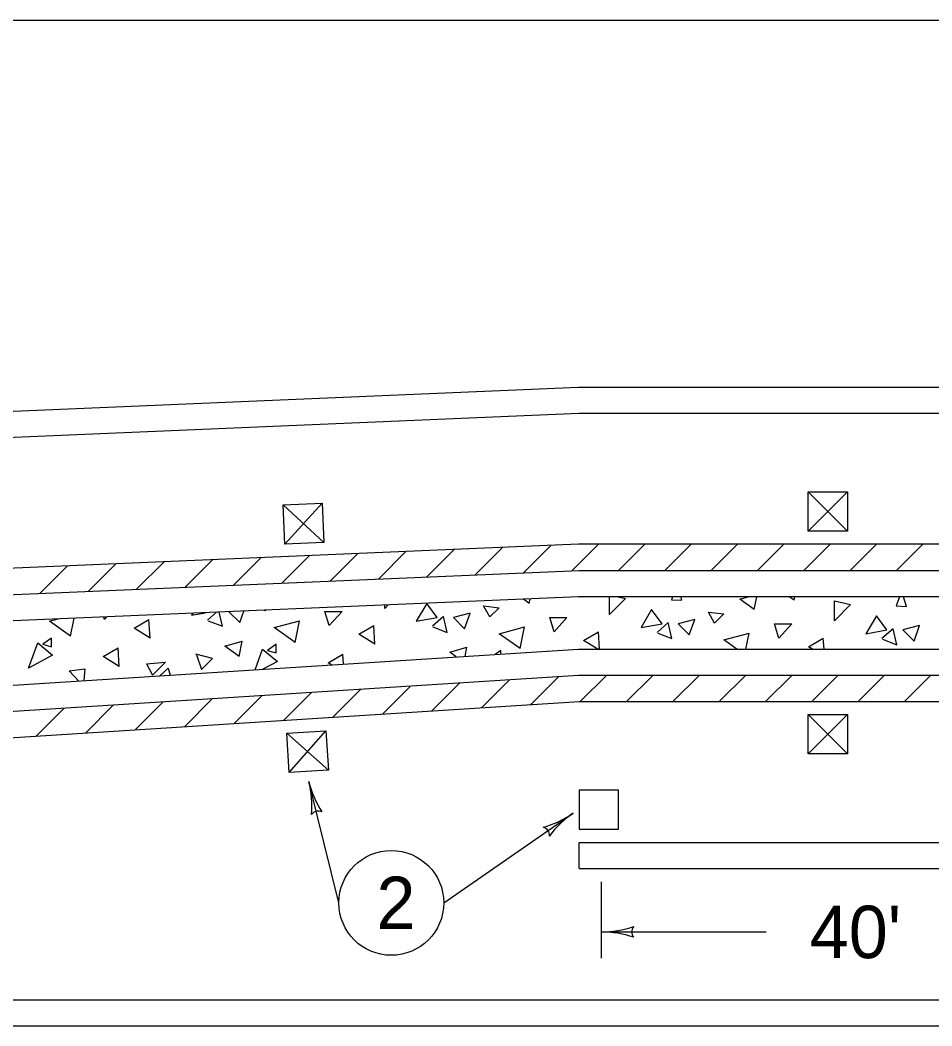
# Model space of a CAD drawing. Extents: x 1007 to 1035.5, y 1000.5 to 1021.5.
# Drawn here: x 1028.224 to 1031.705, y 1017.663 to 1021.5 of the extents above; entities that cross this region are included whole.
import ezdxf

# ---------------------------------------------------------------- set-up
doc = ezdxf.new("R2010")
doc.units = 0
doc.layers.add('Level 1', color=7, linetype='Continuous')
doc.layers.add('Level 10', color=7, linetype='Continuous')

msp = doc.modelspace()

# ---------------------------------------------------------------- linework, layer by layer
at = {"layer": 'Level 1'}
for p, q in [((1031.2327, 1019.7006), (1031.3827, 1019.7006)), ((1031.2327, 1019.5506), (1031.2327, 1019.7006)), ((1031.2327, 1019.5506), (1031.3827, 1019.7006)), ((1031.2327, 1019.7006), (1031.3827, 1019.5506)), ((1031.3827, 1019.7006), (1031.3827, 1019.5506)), ((1029.2282, 1019.6506), (1029.378, 1019.657)), ((1029.2345, 1019.5008), (1029.2282, 1019.6506)), ((1029.2282, 1019.6506), (1029.3843, 1019.5071)), ((1029.2345, 1019.5008), (1029.378, 1019.657)), ((1029.378, 1019.657), (1029.3843, 1019.5071)), ((1031.3827, 1019.5506), (1031.2327, 1019.5506)), ((1029.3843, 1019.5071), (1029.2345, 1019.5008)), ((1029.5924, 1019.3675), (1029.697, 1019.472)), ((1029.7771, 1019.3753), (1029.8816, 1019.4798)), ((1029.9617, 1019.3832), (1030.0662, 1019.4877)), ((1030.1463, 1019.391), (1030.2508, 1019.4956)), ((1030.3309, 1019.3988), (1030.4321, 1019.5)), ((1030.5088, 1019.4), (1030.6088, 1019.5)), ((1030.6856, 1019.4), (1030.7856, 1019.5)), ((1030.8624, 1019.4), (1030.9624, 1019.5)), ((1031.0392, 1019.4), (1031.1392, 1019.5)), ((1031.2159, 1019.4), (1031.3159, 1019.5)), ((1031.3928, 1019.4), (1031.4928, 1019.5)), ((1031.5695, 1019.4), (1031.6695, 1019.5)), ((1028.6693, 1019.3283), (1028.7738, 1019.4328)), ((1028.854, 1019.3361), (1028.9585, 1019.4407)), ((1029.0386, 1019.344), (1029.1431, 1019.4485)), ((1029.2232, 1019.3518), (1029.3278, 1019.4563)), ((1029.4078, 1019.3597), (1029.5123, 1019.4642)), ((1028.3001, 1019.3126), (1028.4047, 1019.4171)), ((1028.4848, 1019.3204), (1028.5893, 1019.4249)), ((1030.3558, 1019.3), (1015.4558, 1018.6625)), ((1030.1681, 1019.2744), (1030.1717, 1019.2921)), ((1035, 1019.3), (1030.3558, 1019.3)), ((1030.4745, 1019.232), (1030.5358, 1019.2933)), ((1030.7143, 1019.3), (1030.7103, 1019.2886)), ((1030.7103, 1019.2886), (1030.7503, 1019.2862)), ((1030.7503, 1019.2862), (1030.746, 1019.3)), ((1031.0261, 1019.2508), (1031.0359, 1019.3)), ((1031.1793, 1019.2862), (1031.1816, 1019.3)), ((1031.5808, 1019.3), (1031.5682, 1019.265)), ((1031.6083, 1019.2627), (1031.5968, 1019.3)), ((1028.9739, 1019.2409), (1028.9401, 1019.2108)), ((1028.9967, 1019.1873), (1028.9842, 1019.2413)), ((1029.0211, 1019.2429), (1029.0627, 1019.2013)), ((1029.0627, 1019.2013), (1029.0785, 1019.2453)), ((1029.1593, 1019.2462), (1029.1621, 1019.2489)), ((1029.4044, 1019.1896), (1029.4539, 1019.2438)), ((1029.6166, 1019.2556), (1029.6299, 1019.2689)), ((1029.7768, 1019.2744), (1029.7368, 1019.2061)), ((1029.8169, 1019.2202), (1029.7768, 1019.2744)), ((1030.0173, 1019.2226), (1030.0526, 1019.2579)), ((1030.6348, 1019.2508), (1030.5948, 1019.1825)), ((1030.6748, 1019.1967), (1030.6348, 1019.2508)), ((1031.3325, 1019.2084), (1031.3938, 1019.2697)), ((1031.5682, 1019.265), (1031.6083, 1019.2627)), ((1028.4168, 1019.1495), (1028.4305, 1019.2177)), ((1028.5465, 1019.2132), (1028.5555, 1019.223)), ((1028.7209, 1019.1424), (1028.7162, 1019.2132)), ((1028.8788, 1019.2297), (1028.9325, 1019.2391)), ((1028.8832, 1019.237), (1028.8788, 1019.2297)), ((1028.9424, 1019.2084), (1028.9967, 1019.1873)), ((1029.2748, 1019.1259), (1029.2913, 1019.2084)), ((1029.7368, 1019.2061), (1029.8169, 1019.2202)), ((1029.8405, 1019.2249), (1029.7981, 1019.1873)), ((1029.8546, 1019.1637), (1029.8405, 1019.2249)), ((1029.9418, 1019.2367), (1029.8782, 1019.2202)), ((1029.8782, 1019.2202), (1029.9206, 1019.1778)), ((1029.9206, 1019.1778), (1029.9418, 1019.2367)), ((1030.2624, 1019.166), (1030.3119, 1019.2202)), ((1030.7998, 1019.2132), (1030.7362, 1019.1967)), ((1030.7786, 1019.1543), (1030.7998, 1019.2132)), ((1030.8753, 1019.199), (1030.9106, 1019.2343)), ((1031.4928, 1019.2273), (1031.4527, 1019.1589)), ((1031.5328, 1019.1731), (1031.4928, 1019.2273)), ((1029.5788, 1019.1188), (1029.5742, 1019.1896)), ((1029.8004, 1019.1848), (1029.8546, 1019.1637)), ((1030.1328, 1019.1023), (1030.1493, 1019.1848)), ((1030.4365, 1019.1), (1030.4321, 1019.166)), ((1030.5948, 1019.1825), (1030.6748, 1019.1967)), ((1030.6984, 1019.2013), (1030.656, 1019.1637)), ((1030.7126, 1019.1401), (1030.6984, 1019.2013)), ((1030.7362, 1019.1967), (1030.7786, 1019.1543)), ((1031.1203, 1019.1424), (1031.1698, 1019.1967)), ((1031.4527, 1019.1589), (1031.5328, 1019.1731)), ((1031.5564, 1019.1778), (1031.514, 1019.1401)), ((1031.5705, 1019.1165), (1031.5564, 1019.1778)), ((1031.6578, 1019.1896), (1031.5941, 1019.1731)), ((1031.5941, 1019.1731), (1031.6365, 1019.1307)), ((1031.6365, 1019.1307), (1031.6578, 1019.1896)), ((1028.3438, 1019.1424), (1028.3108, 1019.1188)), ((1028.3438, 1019.1094), (1028.3438, 1019.1424)), ((1029.0603, 1019.0718), (1029.0721, 1019.1307)), ((1030.6583, 1019.1613), (1030.7126, 1019.1401)), ((1030.9949, 1019.1), (1031.0072, 1019.1613)), ((1031.2929, 1019.1), (1031.2901, 1019.1424)), ((1031.5163, 1019.1378), (1031.5705, 1019.1165)), ((1020.3558, 1018.4625), (1030.3558, 1019.1)), ((1028.2566, 1019.0269), (1028.2919, 1019.1236)), ((1028.2919, 1019.1236), (1028.3485, 1019.0764)), ((1028.3108, 1019.1188), (1028.3438, 1019.1094)), ((1028.603, 1019.034), (1028.5983, 1019.1048)), ((1029.1211, 1019.0213), (1029.1498, 1019.1)), ((1029.1498, 1019.1), (1029.2064, 1019.0528)), ((1029.2018, 1019.1188), (1029.1688, 1019.0953)), ((1029.1688, 1019.0953), (1029.2018, 1019.0858)), ((1029.2018, 1019.0858), (1029.2018, 1019.1188)), ((1029.9231, 1019.0724), (1029.9301, 1019.1071)), ((1030.0597, 1019.0953), (1030.0379, 1019.0798)), ((1030.0597, 1019.0811), (1030.0597, 1019.0953)), ((1030.3558, 1019.1), (1035, 1019.1)), ((1028.3485, 1019.0764), (1028.2566, 1019.0269)), ((1028.7068, 1019.0434), (1028.7798, 1019.0505)), ((1028.7303, 1019.001), (1028.7798, 1019.0505)), ((1028.9589, 1019.0647), (1028.8953, 1019.0812)), ((1028.8977, 1019.0788), (1028.9165, 1019.0223)), ((1028.9165, 1019.0223), (1028.9589, 1019.0647)), ((1029.2064, 1019.0528), (1029.1514, 1019.0233)), ((1029.4588, 1019.0428), (1029.4563, 1019.0812)), ((1028.4121, 1019.0175), (1028.4711, 1019.0246)), ((1028.4481, 1018.9784), (1028.4121, 1019.0175)), ((1028.4711, 1019.0246), (1028.4678, 1018.9797)), ((1028.7068, 1019.0434), (1028.7303, 1019.001)), ((1028.7577, 1018.9981), (1028.7893, 1019.0269)), ((1028.7893, 1019.0269), (1028.7972, 1019.0007)), ((1029.985, 1018.8762), (1030.092, 1018.9832)), ((1030.1738, 1018.8882), (1030.2808, 1018.9953)), ((1030.3624, 1018.9), (1030.4624, 1019)), ((1030.5392, 1018.9), (1030.6392, 1019)), ((1030.7159, 1018.9), (1030.8159, 1019)), ((1030.8928, 1018.9), (1030.9928, 1019)), ((1031.0695, 1018.9), (1031.1695, 1019)), ((1031.2463, 1018.9), (1031.3463, 1019)), ((1031.4231, 1018.9), (1031.5231, 1019)), ((1031.5998, 1018.9), (1031.6998, 1019)), ((1029.2298, 1018.828), (1029.3368, 1018.935)), ((1029.4186, 1018.8401), (1029.5256, 1018.9471)), ((1029.6073, 1018.8521), (1029.7144, 1018.9591)), ((1029.7962, 1018.8642), (1029.9033, 1018.9712)), ((1028.6633, 1018.7919), (1028.7703, 1018.8989)), ((1028.8521, 1018.8039), (1028.9592, 1018.911)), ((1029.0409, 1018.816), (1029.1479, 1018.923)), ((1028.2857, 1018.7678), (1028.3927, 1018.8748)), ((1028.4745, 1018.7798), (1028.5815, 1018.8869)), ((1031.2327, 1018.85), (1031.3827, 1018.85)), ((1031.2327, 1018.7), (1031.2327, 1018.85)), ((1031.2327, 1018.7), (1031.3827, 1018.85)), ((1031.2327, 1018.85), (1031.3827, 1018.7)), ((1031.3827, 1018.85), (1031.3827, 1018.7)), ((1029.2423, 1018.7789), (1029.392, 1018.7885)), ((1029.2518, 1018.6293), (1029.392, 1018.7885)), ((1029.392, 1018.7885), (1029.4015, 1018.6388)), ((1029.2518, 1018.6293), (1029.2423, 1018.7789)), ((1029.2423, 1018.7789), (1029.4015, 1018.6388)), ((1031.3827, 1018.7), (1031.2327, 1018.7)), ((1029.4015, 1018.6388), (1029.2518, 1018.6293)), ((1029.4413, 1018.1318), (1029.3266, 1018.5951)), ((1029.8413, 1018.1318), (1030.3358, 1018.4747)), ((1030.3589, 1018.2625), (1030.3589, 1018.3625)), ((1030.442, 1018.2125), (1030.442, 1017.921))]:
    msp.add_line(p, q, dxfattribs=at)
for points in [[(1007.5, 1019.1625), (1010.3558, 1019.1625), (1015.3492, 1019.4625), (1030.3558, 1020.1), (1035, 1020.1)], [(1007.5, 1019.0625), (1010.3588, 1019.0625), (1015.3543, 1019.3627), (1030.3578, 1020), (1035, 1020)], [(1035, 1019.5), (1030.3558, 1019.5), (1015.3492, 1018.8625), (1010.2558, 1018.5565)], [(1014.9751, 1018.7399), (1015.3543, 1018.7627), (1030.3578, 1019.4), (1035, 1019.4)], [(1030.1681, 1019.2744), (1030.1457, 1019.291)], [(1030.4745, 1019.232), (1030.4745, 1019.3)], [(1030.5066, 1019.3), (1030.5358, 1019.2933)], [(1031.0261, 1019.2508), (1030.9718, 1019.2909), (1031.0037, 1019.3)], [(1031.1793, 1019.2862), (1031.1597, 1019.3)], [(1031.3325, 1019.2084), (1031.3325, 1019.2838), (1031.3938, 1019.2697)], [(1029.1593, 1019.2462), (1029.1579, 1019.2488)], [(1029.4044, 1019.1896), (1029.3879, 1019.2438), (1029.4539, 1019.2438)], [(1029.6166, 1019.2556), (1029.6166, 1019.2683)], [(1030.0173, 1019.2226), (1029.9937, 1019.265), (1030.0526, 1019.2579)], [(1030.8753, 1019.199), (1030.8517, 1019.2414), (1030.9106, 1019.2343)], [(1028.4168, 1019.1495), (1028.3367, 1019.2061), (1028.3701, 1019.2151)], [(1028.5465, 1019.2132), (1028.5437, 1019.2225)], [(1028.7209, 1019.1424), (1028.6596, 1019.1802), (1028.7162, 1019.2132)], [(1029.2748, 1019.1259), (1029.1947, 1019.1825), (1029.2913, 1019.2084)], [(1030.2624, 1019.166), (1030.2459, 1019.2202), (1030.3119, 1019.2202)], [(1029.5788, 1019.1188), (1029.5176, 1019.1566), (1029.5742, 1019.1896)], [(1030.1328, 1019.1023), (1030.0526, 1019.1589), (1030.1493, 1019.1848)], [(1030.4291, 1019.1), (1030.3755, 1019.133), (1030.4321, 1019.166)], [(1031.1203, 1019.1424), (1031.1038, 1019.1967), (1031.1698, 1019.1967)], [(1029.0603, 1019.0718), (1029.0061, 1019.1118), (1029.0721, 1019.1307)], [(1030.9606, 1019.1), (1030.9106, 1019.1353), (1031.0072, 1019.1613)], [(1031.2488, 1019.1), (1031.2335, 1019.1094), (1031.2901, 1019.1424)], [(1028.603, 1019.034), (1028.5418, 1019.0718), (1028.5983, 1019.1048)], [(1029.8885, 1019.0703), (1029.8641, 1019.0883), (1029.9301, 1019.1071)], [(1029.4132, 1019.0399), (1029.3998, 1019.0482), (1029.4563, 1019.0812)], [(1035, 1019), (1030.3558, 1019), (1020.3558, 1018.3625), (1015.3524, 1018.3625)], [(1007.5, 1018.2625), (1020.3589, 1018.2625), (1030.3589, 1018.9), (1035, 1018.9)], [(1030.3589, 1018.3625), (1035, 1018.3625)], [(1030.3589, 1018.2625), (1035, 1018.2625)], [(1030.442, 1018.021), (1031.0717, 1018.021)], [(1007.4932, 1017.7625), (1035, 1017.7625)], [(1007.5, 1017.6625), (1035, 1017.6625)]]:
    msp.add_lwpolyline(points, dxfattribs=at)
msp.add_lwpolyline([(1030.3589, 1018.4125), (1030.5089, 1018.4125), (1030.5089, 1018.5625), (1030.3589, 1018.5625)], close=True, dxfattribs=at)
msp.add_circle((1029.6413, 1018.1318), 0.2, dxfattribs=at)
for centre, radius, start, end in [((1029.7058, 1018.689), 0.3906, 193.8979, 193.9101), ((1029.7058, 1018.689), 0.3906, 193.9101, 212.5789), ((1028.9474, 1018.5012), 0.3906, 355.2572, 13.904), ((1029.3623, 1018.4509), 0.0312, 62.6847, 144.8014), ((1030.1131, 1018.7956), 0.3906, 286.0915, 304.7382), ((1030.5584, 1018.1537), 0.3906, 124.7443, 143.4131), ((1030.5584, 1018.1537), 0.3906, 124.7321, 124.7443), ((1030.2137, 1018.39), 0.0312, 353.5189, 75.6356), ((1030.442, 1018.4116), 0.3906, 269.9878, 270), ((1030.442, 1018.4116), 0.3906, 270, 288.6688), ((1030.442, 1017.6304), 0.3906, 71.3472, 89.9939), ((1030.5905, 1018.021), 0.0312, 138.7746, 220.8913)]:
    msp.add_arc(centre, radius, start, end, dxfattribs=at)
at = {"layer": 'Level 10'}
msp.add_line((1007, 1021.5), (1035.5, 1021.5), dxfattribs=at)

# ---------------------------------------------------------------- texts
at = {"layer": 'Level 1'}
for s, p in [('2', (1029.5847, 1018.0318)), ("40'", (1031.2388, 1017.921))]:
    msp.add_text(s, height=0.2, dxfattribs=at).set_placement(p)

doc.saveas('drawing.dxf')
